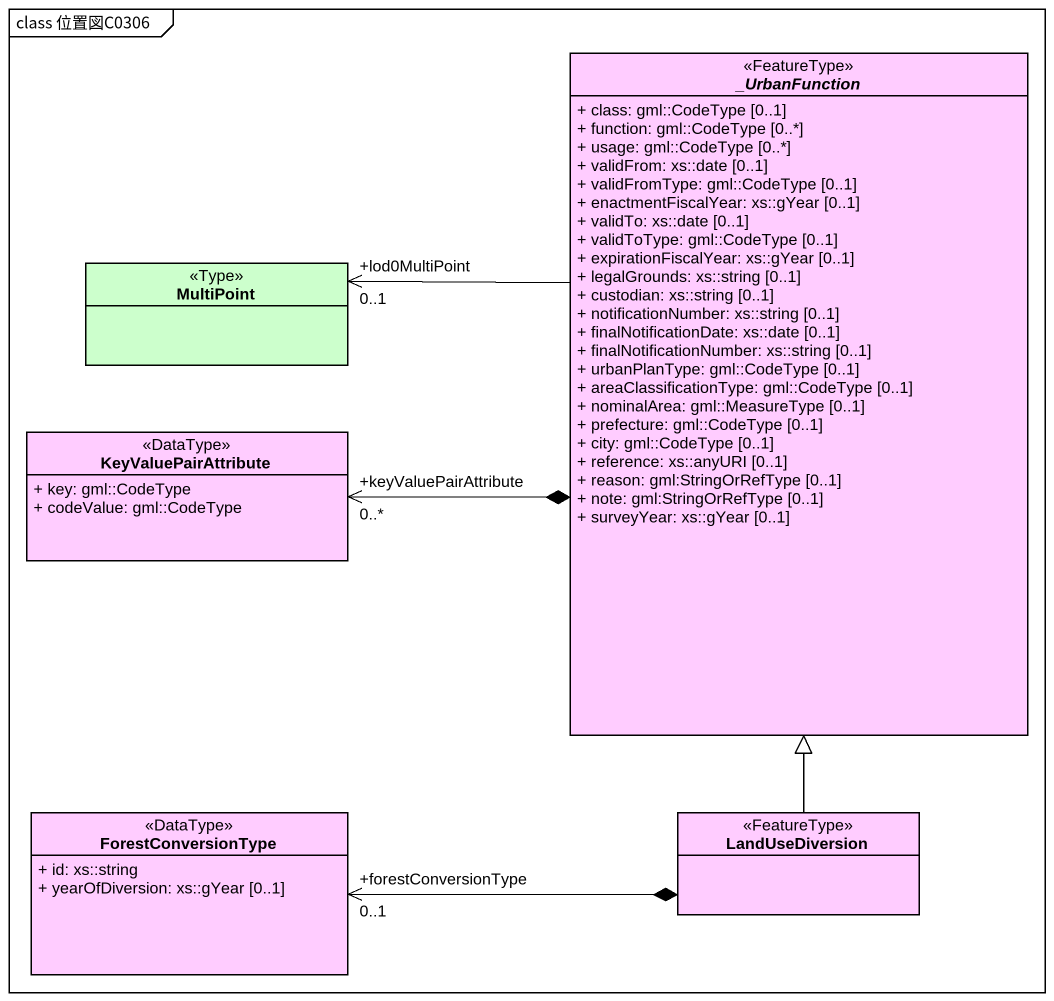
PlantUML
@startuml
mainframe class 位置図C0306
hide circle
hide empty members
skinparam classAttributeIconSize 0
abstract class "_UrbanFunction" as UrbanFunction <<FeatureType>> #FFCCFF {
  + class: gml::CodeType [0..1]
  + function: gml::CodeType [0..*]
  + usage: gml::CodeType [0..*]
  + validFrom: xs::date [0..1]
  + validFromType: gml::CodeType [0..1]
  + enactmentFiscalYear: xs::gYear [0..1]
  + validTo: xs::date [0..1]
  + validToType: gml::CodeType [0..1]
  + expirationFiscalYear: xs::gYear [0..1]
  + legalGrounds: xs::string [0..1]
  + custodian: xs::string [0..1]
  + notificationNumber: xs::string [0..1]
  + finalNotificationDate: xs::date [0..1]
  + finalNotificationNumber: xs::string [0..1]
  + urbanPlanType: gml::CodeType [0..1]
  + areaClassificationType: gml::CodeType [0..1]
  + nominalArea: gml::MeasureType [0..1]
  + prefecture: gml::CodeType [0..1]
  + city: gml::CodeType [0..1]
  + reference: xs::anyURI [0..1]
  + reason: gml:StringOrRefType [0..1]
  + note: gml:StringOrRefType [0..1]
  + surveyYear: xs::gYear [0..1]
}
class MultiPoint <<Type>> #CCFFCC
class KeyValuePairAttribute <<DataType>> #FFCCFF {
  + key: gml::CodeType
  + codeValue: gml::CodeType
}
class ForestConversionType <<DataType>> #FFCCFF {
  + id: xs::string
  + yearOfDiversion: xs::gYear [0..1]
}
class LandUseDiversion <<FeatureType>> #FFCCFF
MultiPoint "+lod0MultiPoint\n0..1" <-right- UrbanFunction
KeyValuePairAttribute "+keyValuePairAttribute\n0..*" <-right-* UrbanFunction
ForestConversionType "+forestConversionType\n0..1" <-right-* LandUseDiversion
LandUseDiversion -up-|> UrbanFunction
@enduml
